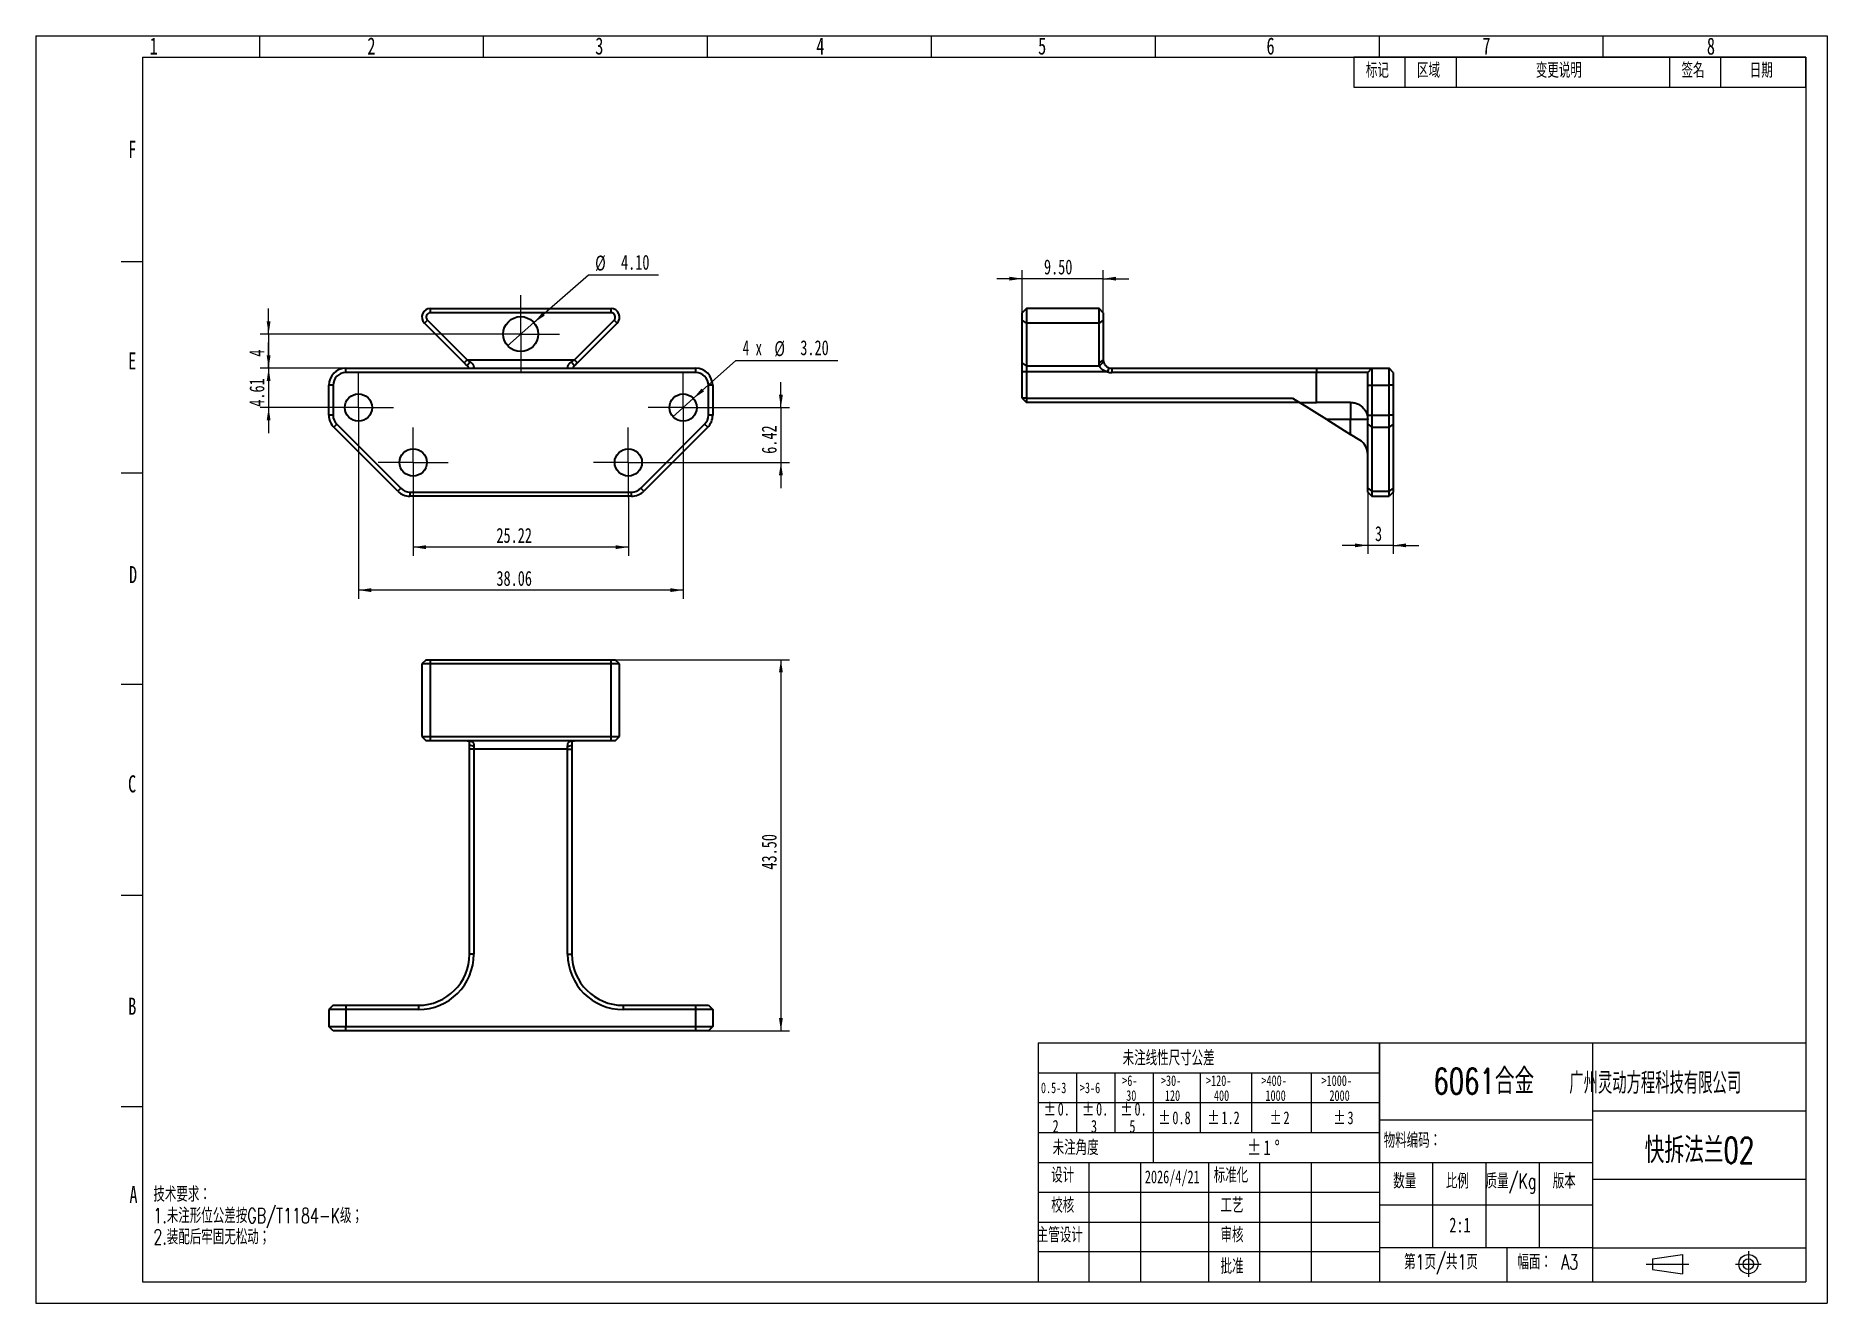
# Model space of a CAD drawing. Header units: millimetres. Extents: x 0 to 420, y 0 to 297.
import ezdxf

# ---------------------------------------------------------------- set-up
doc = ezdxf.new("R2010")
doc.units = ezdxf.units.MM
doc.linetypes.add('CENTERX2', pattern=[20.32, 12.7, -2.54, 2.54, -2.54])
for name, color, linetype in [('中心线', 6, 'CENTERX2'), ('尺寸线', 5, 'Continuous'), ('细实线', 7, 'Continuous')]:
    doc.layers.add(name, color=color, linetype=linetype)
doc.layers.add('图框', color=7, linetype='Continuous', lineweight=50)
doc.layers.add('粗实线', color=7, linetype='Continuous', lineweight=25)
doc.styles.add('SLDTEXTSTYLE0', font='TXT', dxfattribs={"width": 0.7, "bigfont": 'bigfont'})
doc.styles.add('SLDTEXTSTYLE1', font='TXT', dxfattribs={"width": 0.7})
doc.styles.add('SLDTEXTSTYLE2', font='TXT', dxfattribs={"width": 0.610802, "bigfont": 'bigfont'})
doc.styles.add('SLDTEXTSTYLE3', font='TXT', dxfattribs={"width": 0.633333})
doc.dimstyles.new('SLDDIMSTYLE0', dxfattribs={"dimtxt": 3.5, "dimasz": 3, "dimexe": 0, "dimexo": 0.0625, "dimgap": 0.875, "dimtad": 2, "dimlfac": 0.5, "dimrnd": 1e-09, "dimzin": 12, "dimdsep": 46, "dimtxsty": 'SLDTEXTSTYLE1', "dimsah": 1, "dimcen": 0.09, "dimadec": 0, "dimazin": 3, "dimtfac": 1, "dimtofl": 0, "dimtmove": 0, "dimatfit": 3, "dimfxl": 0, "dimfrac": 2, "dimtolj": 1, "dimtzin": 12, "dimarcsym": 0})
doc.dimstyles.new('SLDDIMSTYLE1', dxfattribs={"dimtxt": 3.5, "dimasz": 3, "dimexe": 0, "dimexo": 0.0625, "dimgap": 0.875, "dimtad": 2, "dimlfac": 0.5, "dimrnd": 1e-09, "dimzin": 4, "dimdsep": 46, "dimtxsty": 'SLDTEXTSTYLE1', "dimblk1": 'NONE', "dimsah": 1, "dimcen": 0, "dimadec": 0, "dimazin": 1, "dimtfac": 1, "dimtmove": 0, "dimatfit": 3, "dimldrblk": 'NONE', "dimfxl": 0, "dimfrac": 2, "dimtolj": 1, "dimtzin": 12, "dimarcsym": 0})
doc.dimstyles.new('SLDDIMSTYLE2', dxfattribs={"dimtxt": 3.5, "dimasz": 3, "dimexe": 0, "dimexo": 0.0625, "dimgap": 0.875, "dimtad": 2, "dimlfac": 0.5, "dimrnd": 1e-09, "dimzin": 12, "dimdsep": 46, "dimtxsty": 'SLDTEXTSTYLE1', "dimsah": 1, "dimcen": 0.09, "dimadec": 0, "dimazin": 3, "dimtfac": 1, "dimtmove": 0, "dimatfit": 0, "dimfxl": 0, "dimfrac": 2, "dimtolj": 1, "dimtzin": 12, "dimarcsym": 0})
doc.dimstyles.new('SLDDIMSTYLE3', dxfattribs={"dimtxt": 3.5, "dimasz": 3, "dimexe": 0, "dimexo": 0.0625, "dimgap": 0.875, "dimtad": 2, "dimlfac": 0.5, "dimrnd": 1e-09, "dimzin": 4, "dimdsep": 46, "dimtxsty": 'SLDTEXTSTYLE1', "dimblk1": 'NONE', "dimsah": 1, "dimcen": 0, "dimadec": 0, "dimazin": 1, "dimtfac": 1, "dimtmove": 0, "dimatfit": 3, "dimldrblk": 'NONE', "dimfxl": 0, "dimfrac": 2, "dimtolj": 1, "dimtzin": 12, "dimarcsym": 0})
doc.dimstyles.new('SLDDIMSTYLE4', dxfattribs={"dimtxt": 3.5, "dimasz": 3, "dimexe": 0, "dimexo": 0.0625, "dimgap": 0.875, "dimtad": 2, "dimlfac": 0.5, "dimrnd": 1e-09, "dimzin": 4, "dimdsep": 46, "dimtxsty": 'SLDTEXTSTYLE1', "dimsah": 1, "dimcen": 0.09, "dimadec": 0, "dimazin": 1, "dimtfac": 1, "dimtmove": 0, "dimatfit": 0, "dimfxl": 0, "dimfrac": 2, "dimtolj": 1, "dimtzin": 12, "dimarcsym": 0})
doc.dimstyles.new('SLDDIMSTYLE5', dxfattribs={"dimtxt": 3.5, "dimasz": 3, "dimexe": 0, "dimexo": 0.0625, "dimgap": 0.875, "dimtad": 2, "dimlfac": 0.5, "dimrnd": 1e-09, "dimzin": 4, "dimdsep": 46, "dimtxsty": 'SLDTEXTSTYLE1', "dimsah": 1, "dimcen": 0.09, "dimadec": 0, "dimazin": 1, "dimtfac": 1, "dimtofl": 0, "dimtmove": 0, "dimatfit": 3, "dimfxl": 0, "dimfrac": 2, "dimtolj": 1, "dimtzin": 12, "dimarcsym": 0})

# ---------------------------------------------------------------- blocks, each defined once
blk = doc.blocks.new('SW_TABLEANNOTATION_0')
at = {"layer": '细实线', "color": 0}
for p, q in [((0, 0), (0, -7)), ((0, 0), (12, 0)), ((0, 0), (0, -7)), ((106, 0), (0, 0)), ((12, 0), (12, -7)), ((12, 0), (24, 0)), ((24, 0), (24, -7)), ((24, 0), (74, 0)), ((74, 0), (74, -7)), ((74, 0), (86, 0)), ((86, 0), (86, -7)), ((86, 0), (106, 0)), ((106, 0), (106, -7)), ((106, -7), (106, 0)), ((0, -7), (12, -7)), ((0, -7), (106, -7)), ((12, -7), (24, -7)), ((24, -7), (74, -7)), ((74, -7), (86, -7)), ((86, -7), (106, -7))]:
    blk.add_line(p, q, dxfattribs=at)
at = {"layer": '细实线', "color": 0, "char_height": 3.5, "attachment_point": 1, "style": 'SLDTEXTSTYLE0'}
for s, insert in [('标记', (2.85, -1.34)), ('区域', (14.85, -1.34)), ('变更说明', (42.7, -1.34)), ('签名', (76.85, -1.34)), ('日期', (92.85, -1.34))]:
    blk.add_mtext(s, dxfattribs=dict(at, insert=insert))
blk = doc.blocks.new('SW_TABLEANNOTATION_1')
at = {"layer": '细实线', "color": 0}
for p, q in [((0, 0), (0, -7)), ((0, 0), (9, 0)), ((9, 0), (18, 0)), ((18, 0), (27, 0)), ((27, 0), (38, 0)), ((38, 0), (50, 0)), ((50, 0), (64, 0)), ((64, 0), (80, 0)), ((80, 0), (80, -7)), ((0, -7), (0, -14)), ((0, -7), (9, -7)), ((9, -7), (9, -14)), ((9, -7), (18, -7)), ((18, -7), (18, -14)), ((18, -7), (27, -7)), ((27, -7), (27, -14)), ((27, -7), (38, -7)), ((38, -7), (38, -14)), ((38, -7), (50, -7)), ((50, -7), (50, -14)), ((50, -7), (64, -7)), ((64, -7), (64, -14)), ((64, -7), (80, -7)), ((80, -7), (80, -14)), ((0, -14), (0, -21)), ((0, -14), (9, -14)), ((9, -14), (9, -21)), ((9, -14), (18, -14)), ((18, -14), (18, -21)), ((18, -14), (27, -14)), ((27, -14), (27, -21)), ((27, -14), (38, -14)), ((38, -14), (38, -21)), ((38, -14), (50, -14)), ((50, -14), (50, -21)), ((50, -14), (64, -14)), ((64, -14), (64, -21)), ((64, -14), (80, -14)), ((80, -14), (80, -21)), ((0, -21), (0, -28)), ((0, -21), (9, -21)), ((9, -21), (18, -21)), ((18, -21), (27, -21)), ((27, -21), (27, -28)), ((27, -21), (27, -28)), ((27, -21), (38, -21)), ((38, -21), (50, -21)), ((50, -21), (64, -21)), ((64, -21), (80, -21)), ((80, -21), (80, -28)), ((0, -28), (9, -28)), ((9, -28), (18, -28)), ((18, -28), (27, -28)), ((27, -28), (38, -28)), ((38, -28), (50, -28)), ((50, -28), (64, -28)), ((64, -28), (80, -28))]:
    blk.add_line(p, q, dxfattribs=at)
at = {"layer": '细实线', "color": 0, "attachment_point": 1}
for s, insert, char_height, style in [('未注线性尺寸公差', (19.82, -1.79), 3.5, 'SLDTEXTSTYLE0'), ('>6-', (19.71, -7.6), 2.5, 'SLDTEXTSTYLE1'), ('>30-', (28.79, -7.6), 2.5, 'SLDTEXTSTYLE1'), ('>120-', (39.36, -7.6), 2.5, 'SLDTEXTSTYLE1'), ('>400-', (52.36, -7.6), 2.5, 'SLDTEXTSTYLE1'), ('>1000-', (66.44, -7.6), 2.5, 'SLDTEXTSTYLE1'), ('0.5-3', (0.66, -9.28), 2.5, 'SLDTEXTSTYLE1'), ('>3-6', (9.79, -9.28), 2.5, 'SLDTEXTSTYLE1'), ('30', (20.65, -11.1), 2.5, 'SLDTEXTSTYLE1'), ('120', (29.72, -11.1), 2.5, 'SLDTEXTSTYLE1'), ('400', (41.22, -11.1), 2.5, 'SLDTEXTSTYLE1'), ('1000', (53.3, -11.1), 2.5, 'SLDTEXTSTYLE1'), ('2000', (68.3, -11.1), 2.5, 'SLDTEXTSTYLE1'), ('%%p', (1.3, -14.03), 3, 'SLDTEXTSTYLE1'), ('0.', (4.59, -14.03), 3, 'SLDTEXTSTYLE1'), ('%%p', (10.3, -14.03), 3, 'SLDTEXTSTYLE1'), ('0.', (13.59, -14.03), 3, 'SLDTEXTSTYLE1'), ('%%p', (19.3, -14.03), 3, 'SLDTEXTSTYLE1'), ('0.', (22.59, -14.03), 3, 'SLDTEXTSTYLE1'), ('%%p', (28.19, -16.05), 3, 'SLDTEXTSTYLE1'), ('0.8', (31.48, -16.05), 3, 'SLDTEXTSTYLE1'), ('%%p', (39.69, -16.05), 3, 'SLDTEXTSTYLE1'), ('1.2', (42.98, -16.05), 3, 'SLDTEXTSTYLE1'), ('%%p', (54.25, -16.05), 3, 'SLDTEXTSTYLE1'), ('2', (57.53, -16.05), 3, 'SLDTEXTSTYLE1'), ('%%p', (69.25, -16.05), 3, 'SLDTEXTSTYLE1'), ('3', (72.53, -16.05), 3, 'SLDTEXTSTYLE1'), ('2', (3.39, -18.06), 3, 'SLDTEXTSTYLE1'), ('3', (12.39, -18.06), 3, 'SLDTEXTSTYLE1'), ('5', (21.39, -18.06), 3, 'SLDTEXTSTYLE1'), ('未注角度', (3.41, -22.79), 3.5, 'SLDTEXTSTYLE0'), ('%%p', (49.01, -22.79), 3.5, 'SLDTEXTSTYLE1'), ('1', (52.84, -22.79), 3.5, 'SLDTEXTSTYLE1'), ('%%d', (55.43, -22.79), 3.5, 'SLDTEXTSTYLE1')]:
    blk.add_mtext(s, dxfattribs=dict(at, insert=insert, char_height=char_height, style=style))
blk = doc.blocks.new('_D')
at = {"layer": '尺寸线'}
for p, q in [((75.63, 201.67), (75.63, 165.1)), ((151.75, 201.67), (151.75, 165.1)), ((151.75, 167.1), (75.63, 167.1))]:
    blk.add_line(p, q, dxfattribs=at)
for points in [[(75.63, 167.1), (78.63, 166.65), (78.63, 167.55)], [(151.75, 167.1), (148.75, 167.55), (148.75, 166.65)]]:
    blk.add_solid(points, dxfattribs=at)
at = {"layer": '尺寸线', "insert": (107.99, 171.61), "char_height": 3.5, "attachment_point": 1, "style": 'SLDTEXTSTYLE1'}
blk.add_mtext('38.06', dxfattribs=at)
blk = doc.blocks.new('_D_1')
at = {"layer": '尺寸线'}
for p, q in [((88.47, 188.83), (88.47, 175.17)), ((138.92, 188.83), (138.92, 175.17)), ((138.92, 177.17), (88.47, 177.17))]:
    blk.add_line(p, q, dxfattribs=at)
for points in [[(88.47, 177.17), (91.47, 176.72), (91.47, 177.62)], [(138.92, 177.17), (135.92, 177.62), (135.92, 176.72)]]:
    blk.add_solid(points, dxfattribs=at)
at = {"layer": '尺寸线', "insert": (107.99, 181.68), "char_height": 3.5, "attachment_point": 1, "style": 'SLDTEXTSTYLE1'}
blk.add_mtext('25.22', dxfattribs=at)
blk = doc.blocks.new('_D_2')
at = {"layer": '尺寸线'}
for p, q in [((154.14, 212), (164.15, 220.95)), ((164.15, 220.95), (188.06, 220.95)), ((149.37, 207.74), (154.14, 212))]:
    blk.add_line(p, q, dxfattribs=at)
blk.add_solid([(154.14, 212), (156.68, 213.67), (156.08, 214.34)], dxfattribs=at)
at = {"layer": '尺寸线', "char_height": 3.5, "attachment_point": 1}
for s, insert, style in [('4 x', (165.74, 225.66), 'SLDTEXTSTYLE3'), ('%%c', (173.17, 225.46), 'SLDTEXTSTYLE1'), ('3.20', (179.24, 225.66), 'SLDTEXTSTYLE1')]:
    blk.add_mtext(s, dxfattribs=dict(at, insert=insert, style=style))
blk = doc.blocks.new('_None')
blk = doc.blocks.new('_D_3')
at = {"layer": '尺寸线'}
for p, q in [((174.69, 209.87), (174.69, 215.87)), ((159.95, 209.87), (176.69, 209.87)), ((174.69, 209.87), (174.69, 197.03)), ((147.12, 197.03), (176.69, 197.03)), ((174.69, 197.03), (174.69, 191.03))]:
    blk.add_line(p, q, dxfattribs=at)
for points in [[(174.69, 209.87), (175.14, 212.87), (174.24, 212.87)], [(174.69, 197.03), (174.24, 194.03), (175.14, 194.03)]]:
    blk.add_solid(points, dxfattribs=at)
at = {"layer": '尺寸线', "insert": (170.18, 199.05), "char_height": 3.5, "attachment_point": 1, "rotation": 90, "style": 'SLDTEXTSTYLE1'}
blk.add_mtext('6.42', dxfattribs=at)
blk = doc.blocks.new('_D_4')
at = {"layer": '尺寸线'}
for p, q in [((54.58, 219.1), (54.58, 225.1)), ((72.69, 219.1), (52.58, 219.1)), ((54.58, 219.1), (54.58, 209.87)), ((67.43, 209.87), (52.58, 209.87)), ((54.58, 209.87), (54.58, 203.87))]:
    blk.add_line(p, q, dxfattribs=at)
for points in [[(54.58, 219.1), (55.03, 222.1), (54.13, 222.1)], [(54.58, 209.87), (54.13, 206.87), (55.03, 206.87)]]:
    blk.add_solid(points, dxfattribs=at)
at = {"layer": '尺寸线', "insert": (50.07, 210.08), "char_height": 3.5, "attachment_point": 1, "rotation": 90, "style": 'SLDTEXTSTYLE1'}
blk.add_mtext('4.61', dxfattribs=at)
blk = doc.blocks.new('_D_5')
at = {"layer": '尺寸线'}
for p, q in [((54.58, 227.1), (54.58, 233.1)), ((104.59, 227.1), (52.58, 227.1)), ((54.58, 227.1), (54.58, 219.1)), ((72.69, 219.1), (52.58, 219.1)), ((54.58, 219.1), (54.58, 213.1))]:
    blk.add_line(p, q, dxfattribs=at)
for points in [[(54.58, 227.1), (55.03, 230.1), (54.13, 230.1)], [(54.58, 219.1), (54.13, 216.1), (55.03, 216.1)]]:
    blk.add_solid(points, dxfattribs=at)
at = {"layer": '尺寸线', "insert": (50.07, 221.8), "char_height": 3.5, "attachment_point": 1, "rotation": 90, "style": 'SLDTEXTSTYLE1'}
blk.add_mtext('4', dxfattribs=at)
blk = doc.blocks.new('_D_6')
at = {"layer": '尺寸线'}
for p, q in [((116.78, 229.8), (129.55, 240.99)), ((129.55, 240.99), (146.03, 240.99)), ((110.61, 224.39), (116.78, 229.8))]:
    blk.add_line(p, q, dxfattribs=at)
blk.add_solid([(116.78, 229.8), (119.33, 231.44), (118.74, 232.11)], dxfattribs=at)
at = {"layer": '尺寸线', "char_height": 3.5, "attachment_point": 1, "style": 'SLDTEXTSTYLE1'}
for s, insert in [('%%c', (131.14, 245.5)), ('4.10', (137.21, 245.69))]:
    blk.add_mtext(s, dxfattribs=dict(at, insert=insert))
blk = doc.blocks.new('SW_CENTERMARKSYMBOL_0')
at = {"layer": '中心线', "color": 0}
for p, q in [((0, 5), (0, 9.1)), ((0, 0), (0, 5)), ((-5, 0), (-9.1, 0)), ((0, 0), (-5, 0)), ((0, 0), (0, -5)), ((0, 0), (5, 0)), ((5, 0), (9.1, 0)), ((0, -5), (0, -9.1))]:
    blk.add_line(p, q, dxfattribs=at)
blk = doc.blocks.new('SW_CENTERMARKSYMBOL_1')
at = {"layer": '中心线', "color": 0}
for p, q in [((0, 5), (0, 8.2)), ((0, 0), (0, 5)), ((-5, 0), (-8.2, 0)), ((0, 0), (-5, 0)), ((0, 0), (0, -5)), ((0, 0), (5, 0)), ((5, 0), (8.2, 0)), ((0, -5), (0, -8.2))]:
    blk.add_line(p, q, dxfattribs=at)
blk = doc.blocks.new('SW_CENTERMARKSYMBOL_2')
at = {"layer": '中心线', "color": 0}
for p, q in [((0, 5), (0, 8.2)), ((0, 0), (0, 5)), ((-5, 0), (-8.2, 0)), ((0, 0), (-5, 0)), ((0, 0), (0, -5)), ((0, 0), (5, 0)), ((5, 0), (8.2, 0)), ((0, -5), (0, -8.2))]:
    blk.add_line(p, q, dxfattribs=at)
blk = doc.blocks.new('SW_CENTERMARKSYMBOL_3')
at = {"layer": '中心线', "color": 0}
for p, q in [((0, 5), (0, 8.2)), ((0, 0), (0, 5)), ((-5, 0), (-8.2, 0)), ((0, 0), (-5, 0)), ((0, 0), (0, -5)), ((0, 0), (5, 0)), ((5, 0), (8.2, 0)), ((0, -5), (0, -8.2))]:
    blk.add_line(p, q, dxfattribs=at)
blk = doc.blocks.new('SW_CENTERMARKSYMBOL_4')
at = {"layer": '中心线', "color": 0}
for p, q in [((0, 5), (0, 8.2)), ((0, 0), (0, 5)), ((-5, 0), (-8.2, 0)), ((0, 0), (-5, 0)), ((0, 0), (0, -5)), ((0, 0), (5, 0)), ((5, 0), (8.2, 0)), ((0, -5), (0, -8.2))]:
    blk.add_line(p, q, dxfattribs=at)
blk = doc.blocks.new('_D_7')
at = {"layer": '尺寸线'}
for p, q in [((231.28, 240.09), (225.28, 240.09)), ((231.28, 230.39), (231.28, 242.09)), ((250.28, 240.09), (231.28, 240.09)), ((250.28, 230.39), (250.28, 242.09)), ((250.28, 240.09), (256.28, 240.09))]:
    blk.add_line(p, q, dxfattribs=at)
for points in [[(231.28, 240.09), (228.28, 240.54), (228.28, 239.64)], [(250.28, 240.09), (253.28, 239.64), (253.28, 240.54)]]:
    blk.add_solid(points, dxfattribs=at)
at = {"layer": '尺寸线', "insert": (236.37, 244.6), "char_height": 3.5, "attachment_point": 1, "style": 'SLDTEXTSTYLE1'}
blk.add_mtext('9.50', dxfattribs=at)
blk = doc.blocks.new('_D_8')
at = {"layer": '尺寸线'}
for p, q in [((312.28, 190.97), (312.28, 175.59)), ((318.28, 190.97), (318.28, 175.59)), ((312.28, 177.59), (306.28, 177.59)), ((318.28, 177.59), (312.28, 177.59)), ((318.28, 177.59), (324.28, 177.59))]:
    blk.add_line(p, q, dxfattribs=at)
for points in [[(312.28, 177.59), (309.28, 178.04), (309.28, 177.14)], [(318.28, 177.59), (321.28, 177.14), (321.28, 178.04)]]:
    blk.add_solid(points, dxfattribs=at)
at = {"layer": '尺寸线', "insert": (313.98, 182.1), "char_height": 3.5, "attachment_point": 1, "style": 'SLDTEXTSTYLE1'}
blk.add_mtext('3', dxfattribs=at)
blk = doc.blocks.new('_D_9')
at = {"layer": '尺寸线'}
for p, q in [((134.87, 150.8), (176.69, 150.8)), ((174.69, 150.8), (174.69, 63.8)), ((154.69, 63.8), (176.69, 63.8))]:
    blk.add_line(p, q, dxfattribs=at)
for points in [[(174.69, 150.8), (174.24, 147.8), (175.14, 147.8)], [(174.69, 63.8), (175.14, 66.8), (174.24, 66.8)]]:
    blk.add_solid(points, dxfattribs=at)
at = {"layer": '尺寸线', "insert": (170.18, 101.6), "char_height": 3.5, "attachment_point": 1, "rotation": 90, "style": 'SLDTEXTSTYLE1'}
blk.add_mtext('43.50', dxfattribs=at)

msp = doc.modelspace()

# ---------------------------------------------------------------- linework, layer by layer
at = {"color": 7, "linetype": 'Continuous', "lineweight": 35}
for p, q in [((92.522, 232.096), (92.522, 233.096)), ((92.522, 233.096), (134.865, 233.096)), ((134.865, 232.096), (92.522, 232.096)), ((134.865, 232.096), (134.865, 233.096)), ((232.277, 233.096), (231.277, 232.096)), ((231.277, 230.389), (231.277, 232.096)), ((232.277, 233.096), (232.277, 229.682)), ((249.277, 233.096), (232.277, 233.096)), ((249.277, 229.682), (249.277, 233.096)), ((250.277, 232.096), (249.277, 233.096)), ((250.277, 232.096), (250.277, 230.389)), ((91.815, 230.389), (91.108, 229.682)), ((100.401, 220.389), (91.108, 229.682)), ((91.815, 230.389), (101.108, 221.096)), ((126.279, 221.096), (135.572, 230.389)), ((136.279, 229.682), (126.986, 220.389)), ((135.572, 230.389), (136.279, 229.682)), ((232.277, 229.682), (231.277, 230.389)), ((231.277, 220.389), (231.277, 230.389)), ((249.277, 229.682), (232.277, 229.682)), ((232.277, 229.682), (232.277, 219.682)), ((250.277, 230.389), (249.277, 229.682)), ((249.277, 220.389), (249.277, 229.682)), ((250.277, 230.389), (250.277, 221.096)), ((72.693, 218.096), (72.693, 219.096)), ((72.693, 219.096), (154.693, 219.096)), ((101.108, 221.096), (100.401, 220.389)), ((101.108, 221.096), (126.279, 221.096)), ((101.815, 220.625), (101.108, 219.682)), ((102.693, 219.211), (102.572, 219.096)), ((102.693, 219.211), (102.693, 219.096)), ((124.693, 219.096), (124.693, 219.211)), ((124.693, 219.211), (124.815, 219.096)), ((125.572, 220.625), (126.279, 219.682)), ((126.279, 221.096), (126.986, 220.389)), ((154.693, 219.096), (154.693, 218.096)), ((232.277, 219.682), (231.277, 220.389)), ((231.277, 218.268), (231.277, 220.389)), ((232.277, 219.682), (249.362, 219.682)), ((232.277, 219.682), (232.277, 218.268)), ((250.277, 221.096), (249.277, 220.389)), ((250.334, 220.625), (249.362, 219.682)), ((251.611, 219.211), (251.277, 218.268)), ((252.277, 219.096), (252.277, 218.096)), ((252.277, 219.096), (300.277, 219.096)), ((300.277, 219.096), (300.277, 218.096)), ((300.277, 219.096), (313.277, 219.096)), ((312.277, 218.096), (313.277, 219.096)), ((313.277, 219.096), (313.277, 215.096)), ((313.277, 219.096), (317.277, 219.096)), ((317.277, 215.096), (317.277, 219.096)), ((318.277, 218.096), (317.277, 219.096)), ((69.693, 215.096), (68.693, 215.096)), ((68.693, 208.096), (68.693, 215.096)), ((69.693, 215.096), (69.693, 208.096)), ((154.693, 218.096), (72.693, 218.096)), ((157.693, 208.096), (157.693, 215.096)), ((158.693, 215.096), (157.693, 215.096)), ((158.693, 215.096), (158.693, 208.096)), ((232.277, 218.268), (231.277, 218.268)), ((231.277, 212.096), (231.277, 218.268)), ((251.277, 218.268), (232.277, 218.268)), ((232.277, 218.268), (232.277, 212.096)), ((300.277, 218.096), (252.277, 218.096)), ((300.277, 211.096), (300.277, 218.096)), ((312.277, 218.096), (300.277, 218.096)), ((312.277, 215.096), (312.277, 218.096)), ((312.277, 208.096), (312.277, 215.096)), ((312.277, 215.096), (313.277, 215.096)), ((313.277, 215.096), (313.277, 208.096)), ((313.277, 215.096), (317.277, 215.096)), ((317.277, 208.096), (317.277, 215.096)), ((318.277, 215.096), (317.277, 215.096)), ((318.277, 218.096), (318.277, 215.096)), ((318.277, 215.096), (318.277, 208.096)), ((231.277, 212.096), (232.277, 211.096)), ((232.277, 212.096), (231.277, 212.096)), ((232.277, 212.096), (294.677, 212.096)), ((232.277, 212.096), (232.277, 211.096)), ((296.277, 211.096), (232.277, 211.096)), ((294.677, 212.096), (296.277, 211.096)), ((296.277, 211.096), (300.277, 211.096)), ((302.677, 207.096), (296.277, 211.096)), ((308.277, 211.096), (300.277, 211.096)), ((308.277, 211.096), (308.277, 207.096)), ((69.693, 208.096), (68.693, 208.096)), ((70.572, 205.975), (69.865, 205.268)), ((70.572, 205.975), (85.572, 190.975)), ((141.815, 190.975), (156.815, 205.975)), ((157.522, 205.268), (156.815, 205.975)), ((158.693, 208.096), (157.693, 208.096)), ((308.277, 207.096), (302.677, 207.096)), ((302.677, 207.096), (308.277, 203.596)), ((312.277, 207.096), (308.277, 207.096)), ((308.277, 203.596), (308.277, 207.096)), ((312.277, 208.096), (313.277, 208.096)), ((312.277, 205.975), (312.277, 208.096)), ((312.277, 205.975), (313.277, 205.268)), ((312.277, 190.975), (312.277, 205.975)), ((313.277, 208.096), (317.277, 208.096)), ((313.277, 208.096), (313.277, 205.268)), ((317.277, 205.268), (317.277, 208.096)), ((318.277, 208.096), (317.277, 208.096)), ((318.277, 205.975), (317.277, 205.268)), ((318.277, 208.096), (318.277, 205.975)), ((318.277, 205.975), (318.277, 190.975)), ((84.865, 190.268), (69.865, 205.268)), ((157.522, 205.268), (142.522, 190.268)), ((310.397, 202.271), (308.277, 203.596)), ((313.277, 205.268), (317.277, 205.268)), ((313.277, 205.268), (313.277, 190.268)), ((317.277, 190.268), (317.277, 205.268)), ((85.572, 190.975), (84.865, 190.268)), ((87.693, 190.096), (139.693, 190.096)), ((87.693, 190.096), (87.693, 189.096)), ((139.693, 189.096), (87.693, 189.096)), ((139.693, 189.096), (139.693, 190.096)), ((142.522, 190.268), (141.815, 190.975)), ((312.277, 190.975), (313.277, 190.268)), ((312.277, 190.096), (312.277, 190.975)), ((312.277, 190.096), (313.277, 189.096)), ((313.277, 190.268), (317.277, 190.268)), ((313.277, 190.268), (313.277, 189.096)), ((313.277, 189.096), (317.277, 189.096)), ((318.277, 190.975), (317.277, 190.268)), ((317.277, 189.096), (317.277, 190.268)), ((318.277, 190.096), (317.277, 189.096)), ((318.277, 190.975), (318.277, 190.096)), ((91.522, 150.798), (90.522, 149.798)), ((90.522, 149.798), (90.522, 132.798)), ((92.522, 149.798), (90.522, 149.798)), ((91.522, 150.798), (92.522, 150.798)), ((92.522, 149.798), (92.522, 150.798)), ((92.522, 150.798), (134.865, 150.798)), ((134.865, 149.798), (92.522, 149.798)), ((92.522, 132.798), (92.522, 149.798)), ((134.865, 150.798), (135.865, 150.798)), ((134.865, 149.798), (134.865, 150.798)), ((136.865, 149.798), (134.865, 149.798)), ((134.865, 132.798), (134.865, 149.798)), ((136.865, 149.798), (135.865, 150.798)), ((136.865, 132.798), (136.865, 149.798)), ((90.522, 132.798), (91.522, 131.798)), ((90.522, 132.798), (92.522, 132.798)), ((92.522, 131.798), (91.522, 131.798)), ((92.522, 132.798), (134.865, 132.798)), ((92.522, 131.798), (92.522, 132.798)), ((134.865, 131.798), (92.522, 131.798)), ((102.693, 130.464), (101.693, 130.798)), ((101.693, 129.798), (101.693, 130.798)), ((102.693, 130.464), (102.693, 129.798)), ((124.693, 130.464), (125.693, 130.798)), ((124.693, 129.798), (124.693, 130.464)), ((125.693, 130.798), (125.693, 129.798)), ((134.865, 132.798), (136.865, 132.798)), ((134.865, 131.798), (134.865, 132.798)), ((135.865, 131.798), (134.865, 131.798)), ((135.865, 131.798), (136.865, 132.798)), ((102.693, 129.798), (101.693, 129.798)), ((101.693, 81.798), (101.693, 129.798)), ((124.693, 129.798), (102.693, 129.798)), ((102.693, 129.798), (102.693, 81.798)), ((124.693, 129.798), (125.693, 129.798)), ((124.693, 81.798), (124.693, 129.798)), ((125.693, 129.798), (125.693, 81.798)), ((102.693, 81.798), (101.693, 81.798)), ((124.693, 81.798), (125.693, 81.798)), ((69.693, 69.798), (68.693, 68.798)), ((72.693, 68.798), (68.693, 68.798)), ((68.693, 68.798), (68.693, 64.798)), ((69.693, 69.798), (72.693, 69.798)), ((72.693, 69.798), (89.693, 69.798)), ((72.693, 69.798), (72.693, 68.798)), ((72.693, 68.798), (72.693, 64.798)), ((89.693, 68.798), (72.693, 68.798)), ((89.693, 69.798), (89.693, 68.798)), ((137.693, 69.798), (137.693, 68.798)), ((137.693, 69.798), (154.693, 69.798)), ((154.693, 68.798), (137.693, 68.798)), ((154.693, 69.798), (157.693, 69.798)), ((154.693, 69.798), (154.693, 68.798)), ((154.693, 68.798), (154.693, 64.798)), ((158.693, 68.798), (154.693, 68.798)), ((157.693, 69.798), (158.693, 68.798)), ((158.693, 68.798), (158.693, 64.798)), ((68.693, 64.798), (72.693, 64.798)), ((69.693, 63.798), (68.693, 64.798)), ((72.693, 63.798), (69.693, 63.798)), ((72.693, 64.798), (154.693, 64.798)), ((72.693, 63.798), (72.693, 64.798)), ((154.693, 63.798), (72.693, 63.798)), ((154.693, 64.798), (158.693, 64.798)), ((154.693, 64.798), (154.693, 63.798)), ((157.693, 63.798), (154.693, 63.798)), ((158.693, 64.798), (157.693, 63.798))]:
    msp.add_line(p, q, dxfattribs=at)
for centre, radius in [((113.693, 227.096), 4.1), ((75.632, 209.873), 3.2), ((151.755, 209.873), 3.2), ((88.47, 197.035), 3.2), ((138.917, 197.035), 3.2)]:
    msp.add_circle(centre, radius, dxfattribs=at)
for centre, radius, start, end in [((92.522, 231.096), 2, 90, 225), ((92.522, 231.096), 1, 90, 225), ((134.865, 231.096), 2, 315, 90), ((134.865, 231.096), 1, 315, 90), ((72.693, 215.096), 4, 90, 180), ((154.693, 215.096), 4, 0, 90), ((252.277, 221.096), 2, 250.52874, 270), ((72.693, 215.096), 3, 90, 180), ((154.693, 215.096), 3, 0, 90), ((252.277, 221.096), 3, 250.52878, 270), ((72.693, 208.096), 4, 180, 225), ((72.693, 208.096), 3, 180, 225), ((154.693, 208.096), 3, 315, 0), ((154.693, 208.096), 4, 315, 0), ((308.277, 198.879), 4, 0, 57.99462), ((87.693, 193.096), 4, 225, 270), ((87.693, 193.096), 3, 225, 270), ((139.693, 193.096), 3, 270, 315), ((139.693, 193.096), 4, 270, 315), ((89.693, 81.798), 13, 270, 0), ((89.693, 81.798), 12, 270, 0), ((137.693, 81.798), 13, 180, 270), ((137.693, 81.798), 12, 180, 270)]:
    msp.add_arc(centre, radius, start, end, dxfattribs=at)
for points, knots in [([(101.108, 219.682), (101.05, 219.74), (100.933, 219.856), (100.748, 220.041), (100.57, 220.219), (100.452, 220.338), (100.401, 220.389)], [0, 0, 0, 0, 0.2476036, 0.4982385, 0.7847467, 1, 1, 1, 1]), ([(101.108, 221.096), (101.177, 221.05), (101.296, 220.971), (101.477, 220.85), (101.643, 220.739), (101.76, 220.661), (101.815, 220.625)], [0, 0, 0, 0, 0.2932803, 0.5024481, 0.7659644, 1, 1, 1, 1]), ([(101.5, 219.096), (101.477, 219.156), (101.406, 219.341), (101.228, 219.545), (101.108, 219.682)], [0, 0, 0, 0, 0.3257005, 1, 1, 1, 1]), ([(101.815, 220.625), (101.874, 220.583), (101.991, 220.501), (102.147, 220.365), (102.304, 220.203), (102.448, 220.013), (102.564, 219.805), (102.636, 219.614), (102.675, 219.448), (102.689, 219.335), (102.693, 219.259), (102.693, 219.227), (102.693, 219.211)], [0, 0, 0, 0, 0.0967401, 0.1895211, 0.2792816, 0.4072866, 0.5296712, 0.6489017, 0.7664452, 0.8833409, 0.9377834, 1, 1, 1, 1]), ([(124.693, 219.211), (124.694, 219.227), (124.694, 219.259), (124.698, 219.335), (124.712, 219.447), (124.751, 219.613), (124.823, 219.804), (124.937, 220.011), (125.1, 220.226), (125.275, 220.399), (125.437, 220.531), (125.527, 220.593), (125.572, 220.625)], [0, 0, 0, 0, 0.0622286, 0.1167195, 0.2329797, 0.3508277, 0.4690577, 0.5915179, 0.7194996, 0.8548604, 0.9262942, 1, 1, 1, 1]), ([(125.572, 220.625), (125.627, 220.661), (125.744, 220.739), (125.91, 220.85), (126.091, 220.971), (126.21, 221.05), (126.279, 221.096)], [0, 0, 0, 0, 0.2340173, 0.4975519, 0.7066862, 1, 1, 1, 1]), ([(126.279, 219.682), (126.159, 219.544), (125.981, 219.34), (125.91, 219.156), (125.887, 219.096)], [0, 0, 0, 0, 0.6776529, 1, 1, 1, 1]), ([(126.986, 220.389), (126.927, 220.33), (126.808, 220.211), (126.622, 220.025), (126.446, 219.848), (126.329, 219.732), (126.279, 219.682)], [0, 0, 0, 0, 0.2502354, 0.5017627, 0.7871186, 1, 1, 1, 1]), ([(249.362, 219.682), (249.349, 219.74), (249.323, 219.856), (249.296, 220.041), (249.28, 220.219), (249.278, 220.338), (249.277, 220.389)], [0, 0, 0, 0, 0.2476036, 0.4982385, 0.7847467, 1, 1, 1, 1]), ([(251.277, 218.268), (251.215, 218.283), (251.092, 218.314), (250.854, 218.389), (250.571, 218.501), (250.259, 218.666), (249.906, 218.908), (249.623, 219.197), (249.465, 219.451), (249.399, 219.586), (249.374, 219.65), (249.362, 219.682)], [0, 0, 0, 0, 0.0737412, 0.1463016, 0.2878343, 0.4233447, 0.5519178, 0.7861298, 0.8948224, 0.9467452, 1, 1, 1, 1]), ([(250.277, 221.096), (250.278, 221.05), (250.28, 220.971), (250.292, 220.85), (250.308, 220.739), (250.325, 220.661), (250.334, 220.625)], [0, 0, 0, 0, 0.2932803, 0.5024481, 0.7659644, 1, 1, 1, 1]), ([(250.334, 220.625), (250.344, 220.583), (250.366, 220.501), (250.414, 220.365), (250.484, 220.203), (250.589, 220.013), (250.742, 219.805), (250.925, 219.614), (251.134, 219.448), (251.323, 219.335), (251.483, 219.259), (251.566, 219.227), (251.611, 219.211)], [0, 0, 0, 0, 0.0967401, 0.1895211, 0.2792816, 0.4072866, 0.5296712, 0.6489017, 0.7664452, 0.8833409, 0.9377834, 1, 1, 1, 1]), ([(308.277, 211.096), (308.622, 211.096), (308.944, 211.052), (309.546, 210.902), (309.826, 210.795), (310.586, 210.412), (310.995, 210.074), (311.649, 209.306), (311.884, 208.887), (312.12, 208.232), (312.178, 208.009), (312.257, 207.556), (312.277, 207.325), (312.277, 207.096)], [0, 0, 0, 0, 0.125, 0.125, 0.25, 0.25, 0.5, 0.5, 0.75, 0.75, 0.875, 0.875, 1, 1, 1, 1]), ([(101.108, 131.798), (101.177, 131.797), (101.296, 131.795), (101.477, 131.783), (101.643, 131.767), (101.76, 131.75), (101.815, 131.741)], [0, 0, 0, 0, 0.2932803, 0.5024481, 0.7659644, 1, 1, 1, 1]), ([(101.693, 130.798), (101.697, 131.042), (101.701, 131.383), (101.659, 131.673), (101.646, 131.755)], [0, 0, 0, 0, 0.7189203, 1, 1, 1, 1]), ([(101.815, 131.741), (101.874, 131.73), (101.991, 131.709), (102.147, 131.661), (102.304, 131.591), (102.448, 131.485), (102.564, 131.333), (102.636, 131.149), (102.675, 130.941), (102.689, 130.752), (102.693, 130.592), (102.693, 130.509), (102.693, 130.464)], [0, 0, 0, 0, 0.0967401, 0.1895211, 0.2792816, 0.4072866, 0.5296712, 0.6489017, 0.7664452, 0.8833409, 0.9377834, 1, 1, 1, 1]), ([(124.693, 130.464), (124.694, 130.509), (124.694, 130.592), (124.698, 130.751), (124.712, 130.94), (124.751, 131.148), (124.823, 131.331), (124.937, 131.484), (125.1, 131.604), (125.275, 131.674), (125.437, 131.717), (125.527, 131.733), (125.572, 131.741)], [0, 0, 0, 0, 0.0622286, 0.1167195, 0.2329797, 0.3508277, 0.4690577, 0.5915179, 0.7194996, 0.8548604, 0.9262942, 1, 1, 1, 1]), ([(125.572, 131.741), (125.627, 131.75), (125.744, 131.767), (125.91, 131.783), (126.091, 131.795), (126.21, 131.797), (126.279, 131.798)], [0, 0, 0, 0, 0.2340173, 0.4975519, 0.7066862, 1, 1, 1, 1]), ([(125.74, 131.755), (125.728, 131.673), (125.686, 131.382), (125.69, 131.042), (125.693, 130.798)], [0, 0, 0, 0, 0.2827895, 1, 1, 1, 1])]:
    msp.add_open_spline(points, degree=3, knots=knots, dxfattribs=at)
at = {"layer": '中心线'}
for p, q in [((377.543, 9.15), (387.543, 9.15)), ((398.532, 9.15), (404.532, 9.15)), ((401.532, 12.15), (401.532, 6.15))]:
    msp.add_line(p, q, dxfattribs=at)
at = {"layer": '粗实线'}
for p, q in [((25, 292), (25, 5)), ((25, 292), (415, 292)), ((415, 292), (415, 5)), ((235, 61), (415, 61)), ((235, 61), (235, 5)), ((379.043, 10.4), (386.043, 11.4)), ((379.043, 10.4), (379.043, 7.9)), ((386.043, 11.4), (386.043, 6.9)), ((25, 5), (415, 5)), ((379.043, 7.9), (386.043, 6.9))]:
    msp.add_line(p, q, dxfattribs=at)
for radius in [2.25, 1.25]:
    msp.add_circle((401.532, 9.15), radius, dxfattribs=at)
at = {"layer": '细实线'}
for p, q in [((0, 297), (420, 297)), ((0, 297), (0, 0)), ((52.5, 292), (52.5, 297)), ((105, 292), (105, 297)), ((157.5, 292), (157.5, 297)), ((210, 292), (210, 297)), ((262.5, 292), (262.5, 297)), ((315, 292), (315, 297)), ((367.5, 292), (367.5, 297)), ((420, 297), (420, 0)), ((25, 244), (20, 244)), ((25, 194.5), (20, 194.5)), ((25, 145), (20, 145)), ((25, 95.5), (20, 95.5)), ((315, 61), (315, 5)), ((365, 61), (365, 5)), ((25, 46), (20, 46)), ((315, 43), (365, 43)), ((415, 45), (365, 45)), ((235, 33), (315, 33)), ((247, 5), (247, 33)), ((259, 33), (259, 5)), ((275, 5), (275, 33)), ((287, 5), (287, 33)), ((299, 33), (299, 5)), ((315, 33), (365, 33)), ((327.5, 33), (327.5, 13)), ((340, 33), (340, 13)), ((352.5, 33), (352.5, 13)), ((235, 26), (315, 26)), ((415, 29), (365, 29)), ((365, 23), (315, 23)), ((235, 19), (315, 19)), ((365, 13), (315, 13)), ((345, 5), (345, 13)), ((365, 13), (415, 13)), ((315, 12), (235, 12)), ((0, 0), (420, 0))]:
    msp.add_line(p, q, dxfattribs=at)

# ---------------------------------------------------------------- block references
at = {"layer": '中心线'}
for name, p in [('SW_CENTERMARKSYMBOL_0', (113.693, 227.096)), ('SW_CENTERMARKSYMBOL_4', (75.632, 209.873)), ('SW_CENTERMARKSYMBOL_1', (151.755, 209.873)), ('SW_CENTERMARKSYMBOL_3', (88.47, 197.035)), ('SW_CENTERMARKSYMBOL_2', (138.917, 197.035))]:
    msp.add_blockref(name, p, dxfattribs=at)
at = {"layer": '细实线'}
for name, p in [('SW_TABLEANNOTATION_0', (309, 292)), ('SW_TABLEANNOTATION_1', (234.998, 60.999))]:
    msp.add_blockref(name, p, dxfattribs=at)

# ---------------------------------------------------------------- texts
at = {"layer": '图框'}
for s, insert, char_height, attachment_point, style in [('1', (26.703, 296.623), 4, 1, 'SLDTEXTSTYLE1'), ('2', (77.733, 296.623), 4, 1, 'SLDTEXTSTYLE1'), ('3', (131.163, 296.623), 4, 1, 'SLDTEXTSTYLE1'), ('4', (182.99, 296.623), 4, 1, 'SLDTEXTSTYLE1'), ('5', (234.993, 296.623), 4, 1, 'SLDTEXTSTYLE1'), ('6', (288.543, 296.623), 4, 1, 'SLDTEXTSTYLE1'), ('7', (339.164, 296.623), 4, 1, 'SLDTEXTSTYLE1'), ('8', (391.796, 296.589), 4, 1, 'SLDTEXTSTYLE1'), ('F', (21.664, 272.403), 4, 1, 'SLDTEXTSTYLE1'), ('E', (21.664, 222.811), 4, 1, 'SLDTEXTSTYLE1'), ('D', (21.842, 172.741), 4, 1, 'SLDTEXTSTYLE1'), ('C', (21.62, 123.701), 4, 1, 'SLDTEXTSTYLE1'), ('B', (21.664, 71.591), 4, 1, 'SLDTEXTSTYLE1'), ('6061合金', (339.492, 55.024), 6, 2, 'SLDTEXTSTYLE0'), ('广州灵动方程科技有限公司', (359.538, 54.079), 5, 1, 'SLDTEXTSTYLE2'), ('物料编码：', (316.024, 39.886), 3.5, 1, 'SLDTEXTSTYLE0'), ('快拆法兰02', (390.053, 38.839), 6, 2, 'SLDTEXTSTYLE0'), ('设计', (238.07, 31.74), 3.5, 1, 'SLDTEXTSTYLE0'), ('2026/4/21', (260.026, 31.105), 3, 1, 'SLDTEXTSTYLE1'), ('标准化', (276.164, 31.74), 3.5, 1, 'SLDTEXTSTYLE0'), ('数量', (318.26, 30.366), 3.5, 1, 'SLDTEXTSTYLE0'), ('比例', (330.595, 30.366), 3.5, 1, 'SLDTEXTSTYLE0'), ('质量/Kg', (339.927, 30.366), 3.5, 1, 'SLDTEXTSTYLE0'), ('版本', (355.651, 30.366), 3.5, 1, 'SLDTEXTSTYLE0'), ('A', (21.945, 27.434), 4, 1, 'SLDTEXTSTYLE1'), ('技术要求：', (27.561, 27.272), 3.5, 1, 'SLDTEXTSTYLE0'), ('1.未注形位公差按GB/T1184-K级；', (27.561, 22.272), 3.5, 1, 'SLDTEXTSTYLE0'), ('校核', (238.07, 24.682), 3.5, 1, 'SLDTEXTSTYLE0'), ('工艺', (277.77, 24.682), 3.5, 1, 'SLDTEXTSTYLE0'), ('2.装配后牢固无松动；', (27.561, 17.272), 3.5, 1, 'SLDTEXTSTYLE0'), ('主管设计', (234.696, 17.73), 3.5, 1, 'SLDTEXTSTYLE0'), ('审核', (277.77, 17.765), 3.5, 1, 'SLDTEXTSTYLE0'), ('2:1', (331.406, 20.064), 3.5, 1, 'SLDTEXTSTYLE1'), ('批准', (277.77, 10.39), 3.5, 1, 'SLDTEXTSTYLE0'), ('第1页/共1页', (320.814, 11.406), 3.5, 1, 'SLDTEXTSTYLE0'), ('幅面： A3', (347.372, 11.406), 3.5, 1, 'SLDTEXTSTYLE0')]:
    msp.add_mtext(s, dxfattribs=dict(at, insert=insert, char_height=char_height, attachment_point=attachment_point, style=style))

# ---------------------------------------------------------------- dimensions: what is measured, and where the dimension line sits
at = {"layer": '尺寸线'}
dim = msp.add_diameter_dim_2p(p1=(110.609, 224.395), p2=(116.778, 229.798), dimstyle='SLDDIMSTYLE3', dxfattribs=at)
dim.commit()
dim.dimension.update_dxf_attribs({"geometry": '_D_6', "text_midpoint": (138.582, 244.281), "dimtype": 163})
for base, p1, p2, dimstyle, picture, middle in [((231.277, 240.09), (250.277, 230.389), (231.277, 230.389), 'SLDDIMSTYLE4', '_D_7', (240.777, 240.09)), ((75.632, 167.096), (151.755, 201.673), (75.632, 201.673), 'SLDDIMSTYLE0', '_D', (113.693, 167.096)), ((312.277, 177.589), (318.277, 190.975), (312.277, 190.975), 'SLDDIMSTYLE2', '_D_8', (315.277, 177.589)), ((88.47, 177.173), (138.917, 188.835), (88.47, 188.835), 'SLDDIMSTYLE0', '_D_1', (113.693, 177.173))]:
    dim = msp.add_linear_dim(base=base, p1=p1, p2=p2, dimstyle=dimstyle, dxfattribs=at)
    dim.commit()
    dim.dimension.update_dxf_attribs({"geometry": picture, "text_midpoint": middle, "dimtype": 160})
for base, p1, p2, dimstyle, picture, middle in [((54.581, 219.096), (104.593, 227.096), (72.693, 219.096), 'SLDDIMSTYLE2', '_D_5', (54.581, 223.096)), ((54.581, 209.873), (72.693, 219.096), (67.432, 209.873), 'SLDDIMSTYLE2', '_D_4', (54.581, 214.484)), ((174.693, 197.035), (159.955, 209.873), (147.117, 197.035), 'SLDDIMSTYLE2', '_D_3', (174.693, 203.454)), ((174.693, 63.798), (134.865, 150.798), (154.693, 63.798), 'SLDDIMSTYLE5', '_D_9', (174.693, 107.298))]:
    dim = msp.add_linear_dim(base=base, p1=p1, p2=p2, angle=90, dimstyle=dimstyle, dxfattribs=at)
    dim.commit()
    dim.dimension.update_dxf_attribs({"geometry": picture, "text_midpoint": middle, "dimtype": 160})
dim = msp.add_diameter_dim_2p(p1=(149.369, 207.74), p2=(154.141, 212.005), text='4 x <>', dimstyle='SLDDIMSTYLE1', dxfattribs=at)
dim.commit()
dim.dimension.update_dxf_attribs({"geometry": '_D_2', "text_midpoint": (176.898, 224.245), "dimtype": 163})

doc.saveas('drawing.dxf')
